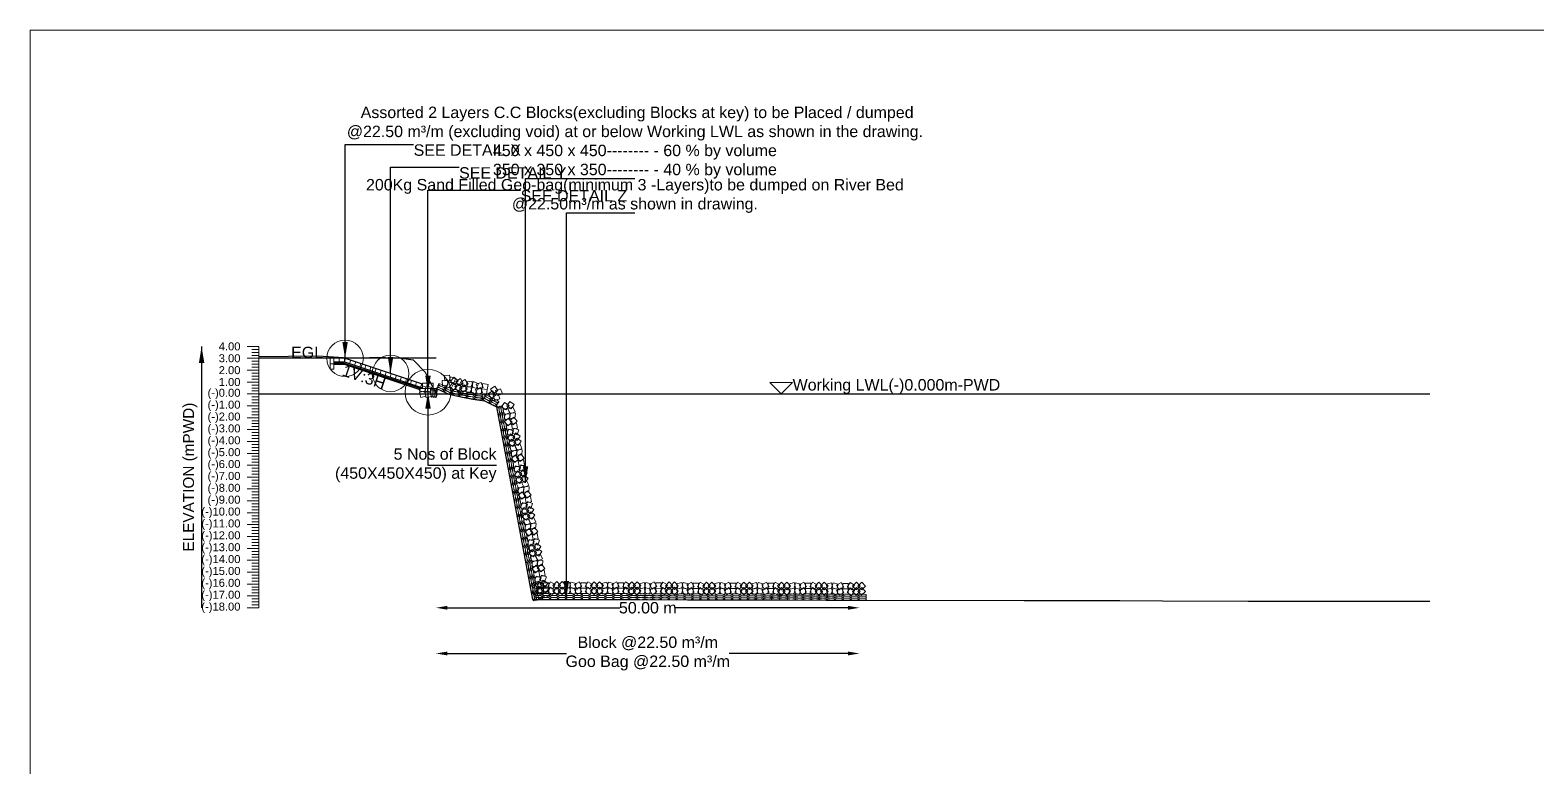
# Model space of a CAD drawing. Header units: inches. Extents: x 89000 to 845017, y -7071 to 0.
# Drawn here: x 685000 to 691595, y -3229 to 0 of the extents above; entities that cross this region are included whole.
import ezdxf

# ---------------------------------------------------------------- set-up
doc = ezdxf.new("R2010")
doc.units = ezdxf.units.IN
doc.header["$LTSCALE"] = 7
doc.header["$MEASUREMENT"] = 0
doc.header["$PDMODE"] = 3
for name, color, linetype, lineweight in [('Cross Section Labels', 7, 'Continuous', 9), ('Existing_Bed_Level for Xsection', 7, 'Continuous', 25), ('Long Section Labels', 7, 'Continuous', 9)]:
    doc.layers.add(name, color=color, linetype=linetype, lineweight=lineweight)
doc.styles.get("Standard").update_dxf_attribs({"font": 'arial.ttf'})
doc.dimstyles.new('Appron Lebeling Style', dxfattribs={"dimtxt": 50, "dimasz": 50, "dimexe": 0.18, "dimexo": 0.0625, "dimgap": 0.09, "dimtad": 0, "dimtih": 1, "dimtoh": 1, "dimdec": 4, "dimzin": 0, "dimdsep": 46, "dimtxsty": 'Standard', "dimcen": 0.09, "dimse1": 1, "dimse2": 1, "dimadec": 0, "dimazin": 0, "dimtfac": 1, "dimtdec": 4, "dimtofl": 0, "dimtmove": 0, "dimatfit": 3, "dimfxl": 1, "dimtolj": 1, "dimtzin": 0, "dimarcsym": 0})
doc.dimstyles.get("Standard").update_dxf_attribs({"dimtxt": 0.18, "dimasz": 0.18, "dimexe": 0.18, "dimexo": 0.0625, "dimgap": 0.09, "dimtad": 0, "dimtih": 1, "dimtoh": 1, "dimdec": 4, "dimzin": 0, "dimdsep": 46, "dimtxsty": 'Standard', "dimcen": 0.09, "dimadec": 0, "dimazin": 0, "dimtfac": 1, "dimtdec": 4, "dimtofl": 0, "dimtmove": 0, "dimatfit": 3, "dimfxl": 1, "dimtolj": 1, "dimtzin": 0, "dimarcsym": 0})

# ---------------------------------------------------------------- blocks, each defined once
blk = doc.blocks.new('*D335')
at = {"layer": 'Cross Section Labels', "color": 0, "lineweight": -2, "transparency": 16777216}
for p, q in [((686825.3, -2528.6), (687579.2, -2528.6)), ((688578.2, -2528.6), (687824.3, -2528.6))]:
    blk.add_line(p, q, dxfattribs=at)
at = {"layer": 'Cross Section Labels', "color": 0, "transparency": 16777216}
for points in [[(686825.3, -2520.3), (686825.3, -2536.9), (686775.3, -2528.6)], [(688578.2, -2520.3), (688578.2, -2536.9), (688628.2, -2528.6)]]:
    blk.add_solid(points, dxfattribs=at)
at = {"layer": 'Defpoints', "color": 0, "transparency": 16777216}
for p in [(686775.3, -1592.6), (688628.2, -2495.2), (688628.2, -2528.6)]:
    blk.add_point(p, dxfattribs=at)
at = {"layer": 'Cross Section Labels', "color": 0, "transparency": 16777216, "insert": (687701.7, -2528.6), "char_height": 50, "attachment_point": 5}
blk.add_mtext('\\A1;50.00 m', dxfattribs=at)
blk = doc.blocks.new('*D336')
at = {"layer": 'Cross Section Labels', "color": 0, "lineweight": -2, "transparency": 16777216}
for p, q in [((686825.3, -2728.6), (687346.1, -2728.6)), ((688578.2, -2728.6), (688057.4, -2728.6))]:
    blk.add_line(p, q, dxfattribs=at)
at = {"layer": 'Cross Section Labels', "color": 0, "transparency": 16777216}
for points in [[(686825.3, -2720.3), (686825.3, -2736.9), (686775.3, -2728.6)], [(688578.2, -2720.3), (688578.2, -2736.9), (688628.2, -2728.6)]]:
    blk.add_solid(points, dxfattribs=at)
at = {"layer": 'Defpoints', "color": 0, "transparency": 16777216}
for p in [(686775.3, -1592.6), (688628.2, -2495.2), (688628.2, -2728.6)]:
    blk.add_point(p, dxfattribs=at)
at = {"layer": 'Cross Section Labels', "color": 0, "transparency": 16777216, "insert": (687701.7, -2728.6), "char_height": 50, "attachment_point": 5}
blk.add_mtext('\\A1;Block @22.50 m³/m ^JGoo Bag @22.50 m³/m ', dxfattribs=at)

msp = doc.modelspace()

# ---------------------------------------------------------------- linework, layer by layer
at = {"layer": 'Cross Section Labels'}
for points in [[(685000, 0), (695000, 0), (695000, -7071), (685000, -7071)], [(688285.33365, -1592.6), (688335.33365, -1542.6), (688235.33365, -1542.6)]]:
    msp.add_lwpolyline(points, close=True, dxfattribs=at)
for centre, radius in [((686377.53365, -1436.6), 80), ((686576.43365, -1502.9), 80), ((686740.23365, -1584.8), 100)]:
    msp.add_circle(centre, radius, dxfattribs=at)
at = {"layer": 'Existing_Bed_Level for Xsection'}
for points in [[(686000, -1428.8), (686260.00052, -1426.2), (686416.00083, -1436.548), (686520.00104, -1431.556), (686624.00125, -1435.3), (686676.00135, -1442.996), (686728.00146, -1497.544), (686778.95865, -1599.88), (686780.00156, -1570.5), (686832.00166, -1593.9), (686884.00177, -1605.34), (686936.00187, -1614.7), (686988.00198, -1622.5), (687040.00208, -1648.5), (687197.84409, -2492.2), (687572.64634, -2492.72), (687875.80209, -2493.76), (688178.9712, -2494.28), (688482.14924, -2494.8), (689347.50291, -2496.88), (689766.45446, -2497.4), (689953.84019, -2497.92), (690328.63687, -2498.96), (690747.58052, -2499.48), (691122.36768, -2500)], [(686775.33365, -1436.6), (686000, -1436.6)], [(686716.83365, -1549.7), (686379.93527, -1437.40054), (686377.53365, -1436.6), (686375.00212, -1436.6), (686328.20212, -1436.6)], [(686328.20212, -1452.2), (686375.00212, -1452.2), (686716.83365, -1566.14384)], [(686328.20212, -1457.4), (686374.15827, -1457.4), (686709.55827, -1569.2)], [(686328.20212, -1462.6), (686373.31443, -1462.6), (686705.13365, -1573.20641)], [(686000, -1592.6), (691122.36768, -1592.6)]]:
    msp.add_lwpolyline(points, dxfattribs=at)
at = {"layer": 'Long Section Labels'}
for points in [[(686000, -1384.6), (685950, -1384.6)], [(686000, -2528.6), (686000, -2476.6), (686000, -2424.6), (686000, -2372.6), (686000, -2320.6), (686000, -2268.6), (686000, -2216.6), (686000, -2164.6), (686000, -2112.6), (686000, -2060.6), (686000, -2008.6), (686000, -1956.6), (686000, -1904.6), (686000, -1852.6), (686000, -1800.6), (686000, -1748.6), (686000, -1696.6), (686000, -1644.6), (686000, -1592.6), (686000, -1540.6), (686000, -1488.6), (686000, -1436.6), (686000, -1384.6)], [(686000, -1436.6), (685950, -1436.6)], [(686000, -1397.6), (685970, -1397.6)], [(686000, -1410.6), (685970, -1410.6)], [(686000, -1423.6), (685970, -1423.6)], [(686000, -1449.6), (685970, -1449.6)], [(686000, -1488.6), (685950, -1488.6)], [(686000, -1462.6), (685970, -1462.6)], [(686000, -1475.6), (685970, -1475.6)], [(686000, -1501.6), (685970, -1501.6)], [(686000, -1514.6), (685970, -1514.6)], [(686000, -1540.6), (685950, -1540.6)], [(686000, -1527.6), (685970, -1527.6)], [(686000, -1553.6), (685970, -1553.6)], [(686000, -1566.6), (685970, -1566.6)], [(686000, -1579.6), (685970, -1579.6)], [(686000, -1592.6), (685950, -1592.6)], [(686000, -1644.6), (685950, -1644.6)], [(686000, -1605.6), (685970, -1605.6)], [(686000, -1618.6), (685970, -1618.6)], [(686000, -1631.6), (685970, -1631.6)], [(686000, -1696.6), (685950, -1696.6)], [(686000, -1657.6), (685970, -1657.6)], [(686000, -1670.6), (685970, -1670.6)], [(686000, -1683.6), (685970, -1683.6)], [(686000, -1709.6), (685970, -1709.6)], [(686000, -1748.6), (685950, -1748.6)], [(686000, -1722.6), (685970, -1722.6)], [(686000, -1735.6), (685970, -1735.6)], [(686000, -1761.6), (685970, -1761.6)], [(686000, -1774.6), (685970, -1774.6)], [(686000, -1800.6), (685950, -1800.6)], [(686000, -1787.6), (685970, -1787.6)], [(686000, -1813.6), (685970, -1813.6)], [(686000, -1826.6), (685970, -1826.6)], [(686000, -1839.6), (685970, -1839.6)], [(686000, -1852.6), (685950, -1852.6)], [(686000, -1904.6), (685950, -1904.6)], [(686000, -1865.6), (685970, -1865.6)], [(686000, -1878.6), (685970, -1878.6)], [(686000, -1891.6), (685970, -1891.6)], [(686000, -1956.6), (685950, -1956.6)], [(686000, -1917.6), (685970, -1917.6)], [(686000, -1930.6), (685970, -1930.6)], [(686000, -1943.6), (685970, -1943.6)], [(686000, -1969.6), (685970, -1969.6)], [(686000, -2008.6), (685950, -2008.6)], [(686000, -1982.6), (685970, -1982.6)], [(686000, -1995.6), (685970, -1995.6)], [(686000, -2021.6), (685970, -2021.6)], [(686000, -2034.6), (685970, -2034.6)], [(686000, -2060.6), (685950, -2060.6)], [(686000, -2047.6), (685970, -2047.6)], [(686000, -2073.6), (685970, -2073.6)], [(686000, -2086.6), (685970, -2086.6)], [(686000, -2099.6), (685970, -2099.6)], [(686000, -2112.6), (685950, -2112.6)], [(686000, -2164.6), (685950, -2164.6)], [(686000, -2125.6), (685970, -2125.6)], [(686000, -2138.6), (685970, -2138.6)], [(686000, -2151.6), (685970, -2151.6)], [(686000, -2216.6), (685950, -2216.6)], [(686000, -2177.6), (685970, -2177.6)], [(686000, -2190.6), (685970, -2190.6)], [(686000, -2203.6), (685970, -2203.6)], [(686000, -2229.6), (685970, -2229.6)], [(686000, -2268.6), (685950, -2268.6)], [(686000, -2242.6), (685970, -2242.6)], [(686000, -2255.6), (685970, -2255.6)], [(686000, -2281.6), (685970, -2281.6)], [(686000, -2294.6), (685970, -2294.6)], [(686000, -2307.6), (685970, -2307.6)], [(686000, -2320.6), (685950, -2320.6)], [(686000, -2372.6), (685950, -2372.6)], [(686000, -2333.6), (685970, -2333.6)], [(686000, -2346.6), (685970, -2346.6)], [(686000, -2359.6), (685970, -2359.6)], [(686000, -2424.6), (685950, -2424.6)], [(686000, -2385.6), (685970, -2385.6)], [(686000, -2398.6), (685970, -2398.6)], [(686000, -2411.6), (685970, -2411.6)], [(686000, -2437.6), (685970, -2437.6)], [(686000, -2476.6), (685950, -2476.6)], [(686000, -2450.6), (685970, -2450.6)], [(686000, -2463.6), (685970, -2463.6)], [(686000, -2489.6), (685970, -2489.6)], [(686000, -2502.6), (685970, -2502.6)], [(686000, -2528.6), (685950, -2528.6)], [(686000, -2515.6), (685970, -2515.6)]]:
    msp.add_lwpolyline(points, dxfattribs=at)
for points in [[(686328.20212, -1436.6), (686312.60212, -1436.6), (686312.60212, -1460), (686328.20212, -1460)], [(686351.60212, -1436.6), (686328.20212, -1436.6), (686328.20212, -1452.2), (686351.60212, -1452.2)], [(686375.00212, -1436.6), (686351.60212, -1436.6), (686351.60212, -1452.2), (686375.00212, -1452.2)], [(686402.13446, -1444.80027), (686379.93527, -1437.40054), (686375.00212, -1452.2), (686397.20131, -1459.59973)], [(686424.33365, -1452.2), (686402.13446, -1444.80027), (686397.20131, -1459.59973), (686419.4005, -1466.99946)], [(686328.20212, -1460), (686312.60212, -1460), (686312.60212, -1483.4), (686328.20212, -1483.4)], [(686446.53284, -1459.59973), (686424.33365, -1452.2), (686419.4005, -1466.99946), (686441.59969, -1474.39919)], [(686468.73203, -1466.99946), (686446.53284, -1459.59973), (686441.59969, -1474.39919), (686463.79887, -1481.79892)], [(686490.93122, -1474.39919), (686468.73203, -1466.99946), (686463.79887, -1481.79892), (686485.99806, -1489.19865)], [(686513.13041, -1481.79892), (686490.93122, -1474.39919), (686485.99806, -1489.19865), (686508.19725, -1496.59838)], [(686535.3296, -1489.19865), (686513.13041, -1481.79892), (686508.19725, -1496.59838), (686530.39644, -1503.99811)], [(686557.52878, -1496.59838), (686535.3296, -1489.19865), (686530.39644, -1503.99811), (686552.59563, -1511.39784)], [(686579.72797, -1503.99811), (686557.52878, -1496.59838), (686552.59563, -1511.39784), (686574.79482, -1518.79757)], [(686601.92716, -1511.39784), (686579.72797, -1503.99811), (686574.79482, -1518.79757), (686596.99401, -1526.1973)], [(686624.12635, -1518.79757), (686601.92716, -1511.39784), (686596.99401, -1526.1973), (686619.1932, -1533.59703)], [(686834.88181, -1510.10112), (686811.59905, -1512.44064), (686813.93857, -1535.7234), (686837.22133, -1533.38388)], [(686646.32554, -1526.1973), (686624.12635, -1518.79757), (686619.1932, -1533.59703), (686641.39239, -1540.99676)], [(686668.52473, -1533.59703), (686646.32554, -1526.1973), (686641.39239, -1540.99676), (686663.59158, -1548.39649)], [(686690.72392, -1540.99676), (686668.52473, -1533.59703), (686663.59158, -1548.39649), (686685.79077, -1555.79622)], [(686712.92311, -1548.39649), (686690.72392, -1540.99676), (686685.79077, -1555.79622), (686707.98996, -1563.19595)], [(686703.47522, -1585.35542), (686708.73053, -1608.15765), (686731.53276, -1602.90234), (686726.27746, -1580.10011)], [(686710.57743, -1556.12807), (686703.71856, -1578.50028), (686726.09078, -1585.35915), (686732.94964, -1562.98694)], [(686728.53365, -1569.2), (686705.13365, -1569.2), (686705.13365, -1592.6), (686728.53365, -1592.6)], [(686740.23365, -1545.8), (686716.83365, -1545.8), (686716.83365, -1569.2), (686740.23365, -1569.2)], [(686726.8605, -1586.18553), (686732.1158, -1608.98776), (686754.91803, -1603.73245), (686749.66273, -1580.93022)], [(686733.9627, -1556.95818), (686727.10383, -1579.33039), (686749.47605, -1586.18926), (686756.33491, -1563.81705)], [(686751.93365, -1569.2), (686728.53365, -1569.2), (686728.53365, -1592.6), (686751.93365, -1592.6)], [(686763.63365, -1545.8), (686740.23365, -1545.8), (686740.23365, -1569.2), (686763.63365, -1569.2)], [(686775.33365, -1569.2), (686751.93365, -1569.2), (686751.93365, -1592.6), (686775.33365, -1592.6)], [(686825.27929, -1531.44009), (686801.99653, -1533.77961), (686804.33606, -1557.06237), (686827.61881, -1554.72285)], [(686851.61739, -1547.98552), (686830.27842, -1538.383), (686820.6759, -1559.72198), (686842.01487, -1569.32449)], [(686861.2199, -1526.64655), (686839.88093, -1517.04403), (686830.27842, -1538.383), (686851.61739, -1547.98552)], [(686867.23795, -1558.12327), (686849.95068, -1542.35271), (686834.18013, -1559.63998), (686851.46739, -1575.41053)], [(686872.2657, -1535.26979), (686854.97844, -1519.49923), (686839.20788, -1536.78649), (686856.49515, -1552.55705)], [(686877.12411, -1547.75094), (686857.40408, -1560.34778), (686870.00092, -1580.06781), (686889.72096, -1567.47097)], [(686882.15187, -1524.89746), (686862.43184, -1537.4943), (686875.02868, -1557.21433), (686894.74871, -1544.61749)], [(686911.29297, -1571.41149), (686897.93195, -1552.20099), (686878.72145, -1565.56201), (686892.08248, -1584.77251)], [(686915.43834, -1548.3816), (686902.07732, -1529.1711), (686882.86683, -1542.53212), (686896.22785, -1561.74262)], [(686928.71538, -1559.99272), (686905.3977, -1561.95385), (686907.35883, -1585.27152), (686930.67651, -1583.31039)], [(686932.86075, -1536.96283), (686909.54307, -1538.92396), (686911.5042, -1562.24163), (686934.82188, -1560.2805)], [(686956.6366, -1571.17683), (686935.46633, -1561.20789), (686925.49739, -1582.37816), (686946.66766, -1592.3471)], [(686960.78197, -1548.14694), (686939.61171, -1538.178), (686929.64276, -1559.34826), (686950.81303, -1569.31721)], [(686969.7137, -1564.95048), (686947.93221, -1573.50188), (686956.48361, -1595.28338), (686978.2651, -1586.73197)], [(686973.18486, -1541.80937), (686951.40337, -1550.36077), (686959.95477, -1572.14226), (686981.73626, -1563.59086)], [(686999.5459, -1573.75311), (686976.40479, -1570.28195), (686972.93363, -1593.42306), (686996.07474, -1596.89422)], [(687003.01706, -1550.612), (686979.87595, -1547.14084), (686976.40479, -1570.28195), (686999.5459, -1573.75311)], [(687035.51487, -1598.72648), (687022.61, -1579.20664), (687003.09016, -1592.11151), (687015.99502, -1611.63135)], [(687045.97965, -1577.79688), (687033.07478, -1558.27703), (687013.55494, -1571.1819), (687026.45981, -1590.70175)], [(687058.10251, -1570.15765), (687035.90038, -1577.54856), (687043.29129, -1599.75069), (687065.49342, -1592.35978)], [(687047.63773, -1591.08726), (687025.4356, -1598.47817), (687032.82651, -1620.68029), (687055.02864, -1613.28939)], [(687081.45571, -1662.20421), (687094.6694, -1642.89209), (687075.35727, -1629.67839), (687062.14358, -1648.99052)], [(687104.45665, -1657.90113), (687117.67035, -1638.589), (687098.35822, -1625.37531), (687085.14452, -1644.68743)], [(687098.3172, -1674.43609), (687088.20342, -1653.33463), (687067.10196, -1663.44841), (687077.21574, -1684.54987)], [(687097.7773, -1704.50912), (687099.5786, -1681.17856), (687076.24803, -1679.37726), (687074.44673, -1702.70783)], [(687107.81245, -1716.22442), (687092.59603, -1698.44744), (687074.81906, -1713.66386), (687090.03548, -1731.44083)], [(687121.31814, -1670.133), (687111.20436, -1649.03154), (687090.1029, -1659.14532), (687100.21668, -1680.24678)], [(687120.77824, -1700.20604), (687122.57954, -1676.87547), (687099.24898, -1675.07417), (687097.44768, -1698.40474)], [(687130.81339, -1711.92133), (687115.59698, -1694.14436), (687097.82001, -1709.36077), (687113.03642, -1727.13774)], [(687109.27086, -1747.29401), (687104.96777, -1724.29306), (687081.96683, -1728.59615), (687086.26991, -1751.5971)], [(687107.07939, -1775.86416), (687114.84006, -1753.78856), (687092.76447, -1746.02789), (687085.0038, -1768.10349)], [(687120.49035, -1780.9107), (687101.18875, -1767.68164), (687087.95968, -1786.98324), (687107.26129, -1800.2123)], [(687132.2718, -1742.99092), (687127.96871, -1719.98998), (687104.96777, -1724.29306), (687109.27086, -1747.29401)], [(687130.08034, -1771.56107), (687137.84101, -1749.48547), (687115.76541, -1741.7248), (687108.00474, -1763.8004)], [(687143.4913, -1776.60761), (687124.1897, -1763.37855), (687110.96063, -1782.68015), (687130.26223, -1795.90921)], [(687111.57732, -1823.21082), (687124.79102, -1803.89869), (687105.47889, -1790.685), (687092.2652, -1809.99713)], [(687128.43881, -1835.4427), (687118.32503, -1814.34124), (687097.22358, -1824.45502), (687107.33736, -1845.55648)], [(687127.89892, -1865.51573), (687129.70022, -1842.18517), (687106.36965, -1840.38387), (687104.56835, -1863.71444)], [(687134.57827, -1818.90774), (687147.79196, -1799.59561), (687128.47983, -1786.38191), (687115.26614, -1805.69404)], [(687151.43976, -1831.13961), (687141.32598, -1810.03815), (687120.22452, -1820.15193), (687130.3383, -1841.25339)], [(687150.89986, -1861.21265), (687152.70116, -1837.88208), (687129.37059, -1836.08078), (687127.56929, -1859.41135)], [(687137.93406, -1877.23103), (687122.71765, -1859.45405), (687104.94068, -1874.67047), (687120.15709, -1892.44744)], [(687139.39247, -1908.30062), (687135.08939, -1885.29967), (687112.08844, -1889.60276), (687116.39153, -1912.60371)], [(687137.20101, -1936.87077), (687144.96168, -1914.79517), (687122.88608, -1907.0345), (687115.12541, -1929.1101)], [(687160.93501, -1872.92794), (687145.71859, -1855.15096), (687127.94162, -1870.36738), (687143.15804, -1888.14435)], [(687162.39342, -1903.99753), (687158.09033, -1880.99659), (687135.08939, -1885.29967), (687139.39247, -1908.30062)], [(687160.20195, -1932.56768), (687167.96262, -1910.49208), (687145.88703, -1902.73141), (687138.12636, -1924.80701)], [(687150.61197, -1941.91731), (687131.31037, -1928.68824), (687118.0813, -1947.98985), (687137.3829, -1961.21891)], [(687141.69894, -1984.21743), (687154.91263, -1964.9053), (687135.6005, -1951.69161), (687122.38681, -1971.00374)], [(687158.56043, -1996.44931), (687148.44665, -1975.34785), (687127.34519, -1985.46163), (687137.45897, -2006.56308)], [(687173.61291, -1937.61422), (687154.31131, -1924.38516), (687141.08224, -1943.68676), (687160.38385, -1956.91582)], [(687164.69988, -1979.91435), (687177.91358, -1960.60222), (687158.60145, -1947.38852), (687145.38776, -1966.70065)], [(687181.56137, -1992.14622), (687171.44759, -1971.04476), (687150.34614, -1981.15854), (687160.45992, -2002.26)], [(687158.02053, -2026.52234), (687159.82183, -2003.19178), (687136.49126, -2001.39048), (687134.68997, -2024.72104)], [(687168.05568, -2038.23763), (687152.83927, -2020.46066), (687135.06229, -2035.67708), (687150.27871, -2053.45405)], [(687181.02148, -2022.21926), (687182.82278, -1998.88869), (687159.49221, -1997.08739), (687157.69091, -2020.41796)], [(687191.05662, -2033.93455), (687175.84021, -2016.15757), (687158.06324, -2031.37399), (687173.27965, -2049.15096)], [(687192.51503, -2065.00414), (687188.21195, -2042.0032), (687165.211, -2046.30628), (687169.51409, -2069.30723)], [(687169.51409, -2069.30723), (687165.211, -2046.30628), (687142.21006, -2050.60937), (687146.51315, -2073.61032)], [(687167.32262, -2097.87738), (687175.0833, -2075.80178), (687153.0077, -2068.04111), (687145.24703, -2090.11671)], [(687180.73358, -2102.92392), (687161.43198, -2089.69485), (687148.20292, -2108.99645), (687167.50452, -2122.22552)], [(687190.32357, -2093.57429), (687198.08424, -2071.49869), (687176.00864, -2063.73802), (687168.24797, -2085.81362)], [(687203.73453, -2098.62083), (687184.43293, -2085.39177), (687171.20386, -2104.69337), (687190.50546, -2117.92243)], [(687194.8215, -2140.92095), (687208.03519, -2121.60883), (687188.72306, -2108.39513), (687175.50937, -2127.70726)], [(687171.82056, -2145.22404), (687185.03425, -2125.91191), (687165.72212, -2112.69822), (687152.50843, -2132.01035)], [(687188.68204, -2157.45591), (687178.56826, -2136.35446), (687157.46681, -2146.46824), (687167.58059, -2167.56969)], [(687188.14215, -2187.52895), (687189.94345, -2164.19839), (687166.61288, -2162.39709), (687164.81158, -2185.72765)], [(687211.68299, -2153.15283), (687201.56921, -2132.05137), (687180.46775, -2142.16515), (687190.58153, -2163.26661)], [(687211.14309, -2183.22586), (687212.94439, -2159.8953), (687189.61382, -2158.094), (687187.81253, -2181.42457)], [(687198.1773, -2199.24424), (687182.96088, -2181.46727), (687165.18391, -2196.68369), (687180.40032, -2214.46066)], [(687199.63571, -2230.31384), (687195.33262, -2207.31289), (687172.33167, -2211.61598), (687176.63476, -2234.61692)], [(687197.44424, -2258.88399), (687205.20491, -2236.80839), (687183.12932, -2229.04772), (687175.36864, -2251.12332)], [(687221.17824, -2194.94116), (687205.96183, -2177.16418), (687188.18485, -2192.3806), (687203.40127, -2210.15757)], [(687222.63665, -2226.01075), (687218.33356, -2203.0098), (687195.33262, -2207.31289), (687199.63571, -2230.31384)], [(687220.44519, -2254.5809), (687228.20586, -2232.5053), (687206.13026, -2224.74463), (687198.36959, -2246.82023)], [(687210.8552, -2263.93053), (687191.5536, -2250.70146), (687178.32453, -2270.00306), (687197.62613, -2283.23213)], [(687201.94217, -2306.23065), (687215.15587, -2286.91852), (687195.84374, -2273.70483), (687182.63004, -2293.01696)], [(687218.80366, -2318.46252), (687208.68988, -2297.36107), (687187.58842, -2307.47485), (687197.7022, -2328.5763)], [(687233.85614, -2259.62744), (687214.55454, -2246.39838), (687201.32548, -2265.69998), (687220.62708, -2278.92904)], [(687224.94312, -2301.92756), (687238.15681, -2282.61544), (687218.84468, -2269.40174), (687205.63099, -2288.71387)], [(687241.8046, -2314.15944), (687231.69082, -2293.05798), (687210.58937, -2303.17176), (687220.70315, -2324.27322)], [(687218.26376, -2348.53556), (687220.06506, -2325.205), (687196.7345, -2323.4037), (687194.9332, -2346.73426)], [(687228.29891, -2360.25085), (687213.0825, -2342.47388), (687195.30553, -2357.69029), (687210.52194, -2375.46727)], [(687229.75732, -2391.32045), (687225.45423, -2368.3195), (687202.45329, -2372.62259), (687206.75638, -2395.62353)], [(687241.26471, -2344.23247), (687243.06601, -2320.90191), (687219.73544, -2319.10061), (687217.93414, -2342.43118)], [(687251.29986, -2355.94777), (687236.08344, -2338.17079), (687218.30647, -2353.38721), (687233.52288, -2371.16418)], [(687252.75827, -2387.01736), (687248.45518, -2364.01641), (687225.45423, -2368.3195), (687229.75732, -2391.32045)], [(687224.24916, -2445.74632), (687201.65615, -2439.65406), (687195.56389, -2462.24708), (687218.15691, -2468.33933)], [(687224.28163, -2422.34634), (687201.68861, -2416.25409), (687195.59636, -2438.8471), (687218.18938, -2444.93936)], [(687227.56586, -2419.8906), (687235.32653, -2397.815), (687213.25093, -2390.05433), (687205.49026, -2412.12992)], [(687240.97682, -2424.93714), (687221.67522, -2411.70807), (687208.44615, -2431.00967), (687227.74775, -2444.23874)], [(687232.06379, -2467.23726), (687245.27748, -2447.92513), (687225.96535, -2434.71144), (687212.75166, -2454.02357)], [(687237.62074, -2438.0552), (687217.33255, -2449.71493), (687228.99227, -2470.00312), (687249.28047, -2458.3434)], [(687237.6532, -2414.65523), (687217.36501, -2426.31495), (687229.02474, -2446.60315), (687249.31293, -2434.94342)], [(687250.5668, -2415.58751), (687258.32747, -2393.51191), (687236.25188, -2385.75124), (687228.4912, -2407.82684)], [(687263.97776, -2420.63405), (687244.67616, -2407.40498), (687231.44709, -2426.70659), (687250.74869, -2439.93565)], [(687255.06473, -2462.93417), (687268.27843, -2443.62204), (687248.9663, -2430.40835), (687235.7526, -2449.72048)], [(687268.45517, -2418.9779), (687245.05519, -2418.94543), (687245.02273, -2442.34541), (687268.4227, -2442.37787)], [(687296.09233, -2449.8242), (687275.83657, -2438.10822), (687264.12059, -2458.36399), (687284.37635, -2470.07996)], [(687296.1248, -2426.42422), (687275.86903, -2414.70825), (687264.15306, -2434.96401), (687284.40882, -2446.67999)], [(687303.53598, -2437.58029), (687286.96017, -2454.09701), (687303.47689, -2470.67283), (687320.05271, -2454.1561)], [(687303.56845, -2414.18031), (687286.99263, -2430.69704), (687303.50936, -2447.27285), (687320.08518, -2430.75613)], [(687343.45271, -2454.17539), (687326.92278, -2437.61273), (687310.36013, -2454.14266), (687326.89005, -2470.70531)], [(687343.48517, -2430.77541), (687326.95525, -2414.21276), (687310.39259, -2430.74268), (687326.92251, -2447.30534)], [(687358.59654, -2439.8718), (687335.98671, -2445.90134), (687342.01624, -2468.51118), (687364.62608, -2462.48164)], [(687358.62901, -2416.47183), (687336.01917, -2422.50136), (687342.04871, -2445.1112), (687364.65854, -2439.08166)], [(687388.04901, -2445.97357), (687365.45599, -2439.88132), (687359.36374, -2462.47434), (687381.95675, -2468.56659)], [(687388.08147, -2422.57359), (687365.48845, -2416.48134), (687359.3962, -2439.07436), (687381.98922, -2445.16661)], [(687401.42058, -2438.28246), (687381.13239, -2449.94219), (687392.79212, -2470.23038), (687413.08031, -2458.57065)], [(687401.45305, -2414.88248), (687381.16485, -2426.54221), (687392.82458, -2446.8304), (687413.11277, -2435.17067)], [(687432.25501, -2419.20515), (687408.85503, -2419.17269), (687408.82257, -2442.57266), (687432.22255, -2442.60513)], [(687459.89217, -2450.05146), (687439.63641, -2438.33548), (687427.92043, -2458.59124), (687448.1762, -2470.30722)], [(687459.92464, -2426.65148), (687439.66888, -2414.9355), (687427.9529, -2435.19126), (687448.20866, -2446.90724)], [(687467.33583, -2437.80754), (687450.76001, -2454.32427), (687467.27674, -2470.90009), (687483.85255, -2454.38336)], [(687467.36829, -2414.40756), (687450.79247, -2430.92429), (687467.3092, -2447.50011), (687483.88502, -2430.98338)], [(687507.25255, -2454.40265), (687490.72263, -2437.83999), (687474.15997, -2454.36991), (687490.68989, -2470.93257)], [(687507.28501, -2431.00267), (687490.75509, -2414.44001), (687474.19243, -2430.96993), (687490.72236, -2447.53259)], [(687522.39639, -2440.09906), (687499.78655, -2446.1286), (687505.81609, -2468.73843), (687528.42592, -2462.70889)], [(687522.42885, -2416.69908), (687499.81901, -2422.72862), (687505.84855, -2445.33845), (687528.45839, -2439.30892)], [(687551.84885, -2446.20083), (687529.25583, -2440.10858), (687523.16358, -2462.70159), (687545.7566, -2468.79384)], [(687551.88131, -2422.80085), (687529.28829, -2416.7086), (687523.19604, -2439.30162), (687545.78906, -2445.39387)], [(687565.22042, -2438.50972), (687544.93223, -2450.16944), (687556.59196, -2470.45763), (687576.88015, -2458.79791)], [(687565.25289, -2415.10974), (687544.9647, -2426.76946), (687556.62442, -2447.05766), (687576.91262, -2435.39793)], [(687596.20454, -2419.48039), (687572.80468, -2419.40011), (687572.72441, -2442.79997), (687596.12427, -2442.88025)], [(687623.77862, -2450.3831), (687603.54684, -2438.62576), (687591.7895, -2458.85754), (687612.02128, -2470.61488)], [(687623.8589, -2426.98323), (687603.62712, -2415.2259), (687591.86978, -2435.45768), (687612.10156, -2447.21502)], [(687631.24728, -2438.15442), (687614.63775, -2454.63724), (687631.12057, -2471.24677), (687647.7301, -2454.76394)], [(687631.32755, -2414.75455), (687614.71802, -2431.23738), (687631.20085, -2447.84691), (687647.81038, -2431.36408)], [(687671.13001, -2454.83104), (687654.63396, -2438.23465), (687638.03757, -2454.73069), (687654.53361, -2471.32709)], [(687671.21029, -2431.43118), (687654.71424, -2414.83478), (687638.11784, -2431.33083), (687654.61389, -2447.92723)], [(687686.38331, -2417.15856), (687663.76121, -2423.14189), (687669.74454, -2445.764), (687692.36664, -2439.78067)], [(687715.82325, -2423.32049), (687693.24273, -2417.18209), (687687.10433, -2439.76262), (687709.68485, -2445.90102)], [(687729.13024, -2439.05658), (687708.81826, -2450.67483), (687720.43651, -2470.98681), (687740.74849, -2459.36855)], [(687729.21051, -2415.65672), (687708.89854, -2427.27497), (687720.51679, -2447.58694), (687740.82876, -2435.96869)], [(687760.00358, -2420.04231), (687736.60372, -2419.96204), (687736.52344, -2443.3619), (687759.92331, -2443.44217)], [(687787.57766, -2450.94502), (687767.34588, -2439.18768), (687755.58854, -2459.41946), (687775.82032, -2471.1768)], [(687787.65793, -2427.54516), (687767.42615, -2415.78782), (687755.66881, -2436.0196), (687775.9006, -2447.77694)], [(687795.04631, -2438.71634), (687778.43678, -2455.19917), (687794.91961, -2471.8087), (687811.52914, -2455.32587)], [(687795.12659, -2415.31648), (687778.51706, -2431.79931), (687794.99989, -2448.40883), (687811.60941, -2431.92601)], [(687834.92905, -2455.39297), (687818.433, -2438.79657), (687801.8366, -2455.29262), (687818.33265, -2471.88902)], [(687835.00932, -2431.99311), (687818.51327, -2415.39671), (687801.91688, -2431.89276), (687818.41292, -2448.48915)], [(687850.18235, -2417.72049), (687827.56024, -2423.70382), (687833.54357, -2446.32592), (687856.16568, -2440.3426)], [(687879.62229, -2423.88242), (687857.04176, -2417.74402), (687850.90336, -2440.32454), (687873.48389, -2446.46294)], [(687892.83637, -2439.58921), (687872.54436, -2451.24228), (687884.19744, -2471.5343), (687904.48945, -2459.88122)], [(687892.87651, -2416.18924), (687872.5845, -2427.84232), (687884.23757, -2448.13433), (687904.52959, -2436.48126)], [(687923.67706, -2420.52201), (687900.27709, -2420.48187), (687900.23696, -2443.88184), (687923.63692, -2443.92197)], [(687951.30411, -2451.37737), (687931.05219, -2439.65476), (687919.32957, -2459.90668), (687939.58149, -2471.62929)], [(687951.34424, -2427.97741), (687931.09232, -2416.25479), (687919.3697, -2436.50671), (687939.62162, -2448.22933)], [(687958.75177, -2439.1359), (687942.17054, -2455.64719), (687958.68183, -2472.22842), (687975.26306, -2455.71713)], [(687958.79191, -2415.73593), (687942.21068, -2432.24723), (687958.72197, -2448.82846), (687975.3032, -2432.31716)], [(687998.66305, -2455.74409), (687982.13856, -2439.17601), (687965.57048, -2455.7005), (687982.09498, -2472.26858)], [(687998.70319, -2432.34412), (687982.1787, -2415.77605), (687965.61062, -2432.30054), (687982.13511, -2448.86861)], [(688013.85171, -2418.0455), (687991.2399, -2424.06762), (687997.26203, -2446.67943), (688019.87384, -2440.65731)], [(688043.30217, -2424.15692), (688020.71115, -2418.05726), (688014.6115, -2440.64828), (688037.20252, -2446.74794)], [(688056.63613, -2439.87016), (688036.34412, -2451.52324), (688047.9972, -2471.81525), (688068.28921, -2460.16217)], [(688056.67627, -2416.47019), (688036.38426, -2428.12327), (688048.03733, -2448.41528), (688068.32935, -2436.76221)], [(688087.47682, -2420.80296), (688064.07685, -2420.76282), (688064.03672, -2444.16279), (688087.43668, -2444.20293)], [(688115.10386, -2451.65832), (688094.85195, -2439.93571), (688083.12933, -2460.18763), (688103.38125, -2471.91024)], [(688115.144, -2428.25836), (688094.89208, -2416.53574), (688083.16946, -2436.78766), (688103.42138, -2448.51028)], [(688122.55153, -2439.41685), (688105.9703, -2455.92814), (688122.48159, -2472.50937), (688139.06282, -2455.99808)], [(688122.59167, -2416.01688), (688106.01044, -2432.52818), (688122.52173, -2449.10941), (688139.10296, -2432.59811)], [(688162.46281, -2456.02504), (688145.93832, -2439.45696), (688129.37024, -2455.98146), (688145.89474, -2472.54953)], [(688162.50295, -2432.62507), (688145.97846, -2416.057), (688129.41038, -2432.58149), (688145.93487, -2449.14957)], [(688177.65147, -2418.32645), (688155.03966, -2424.34857), (688161.06179, -2446.96039), (688183.6736, -2440.93826)], [(688207.10193, -2424.43787), (688184.51091, -2418.33822), (688178.41125, -2440.92924), (688201.00227, -2447.02889)], [(688220.43589, -2440.15111), (688200.14388, -2451.80419), (688211.79695, -2472.0962), (688232.08897, -2460.44312)], [(688220.47603, -2416.75114), (688200.18401, -2428.40422), (688211.83709, -2448.69623), (688232.1291, -2437.04316)], [(688251.27657, -2421.08391), (688227.87661, -2421.04377), (688227.83647, -2444.44374), (688251.23644, -2444.48387)], [(688278.94376, -2428.53931), (688258.69184, -2416.81669), (688246.96922, -2437.06861), (688267.22114, -2448.79123)], [(688286.35129, -2439.6978), (688269.77006, -2456.20909), (688286.28135, -2472.79032), (688302.86258, -2456.27903)], [(688286.39142, -2416.29783), (688269.81019, -2432.80912), (688286.32149, -2449.39035), (688302.90272, -2432.87906)], [(688326.26257, -2456.30598), (688309.73808, -2439.73791), (688293.17, -2456.2624), (688309.69449, -2472.83048)], [(688326.3027, -2432.90602), (688309.77821, -2416.33794), (688293.21013, -2432.86244), (688309.73463, -2449.43051)], [(688341.45123, -2418.60739), (688318.83942, -2424.62952), (688324.86154, -2447.24133), (688347.47335, -2441.2192)], [(688370.90169, -2424.71881), (688348.31067, -2418.61916), (688342.21101, -2441.21018), (688364.80203, -2447.30984)], [(688384.27578, -2417.03209), (688363.98377, -2428.68516), (688375.63685, -2448.97718), (688395.92886, -2437.3241)], [(688415.07633, -2421.36485), (688391.67637, -2421.32472), (688391.63623, -2444.72468), (688415.0362, -2444.76482)], [(688442.74352, -2428.82025), (688422.4916, -2417.09763), (688410.76898, -2437.34955), (688431.0209, -2449.07217)], [(688450.15105, -2439.97874), (688433.56982, -2456.49003), (688450.08111, -2473.07126), (688466.66234, -2456.55997)], [(688450.19118, -2416.57877), (688433.60995, -2433.09007), (688450.12125, -2449.6713), (688466.70247, -2433.16)], [(688490.06233, -2456.58693), (688473.53783, -2440.01885), (688456.96976, -2456.54334), (688473.49425, -2473.11142)], [(688490.10246, -2433.18696), (688473.57797, -2416.61889), (688457.00989, -2433.14338), (688473.53439, -2449.71146)], [(688505.30324, -2418.90426), (688482.68729, -2424.91082), (688488.69385, -2447.52677), (688511.3098, -2441.52021)], [(688534.74949, -2425.03596), (688512.16268, -2418.92075), (688506.04747, -2441.50756), (688528.63428, -2447.62277)], [(688548.12888, -2417.35844), (688527.82884, -2428.99754), (688539.46795, -2449.29757), (688559.76798, -2437.65847)], [(688578.92643, -2421.71241), (688555.5265, -2421.65616), (688555.47026, -2445.05609), (688578.87019, -2445.11234)], [(688606.58848, -2429.18685), (688586.34463, -2417.45029), (688574.60808, -2437.69414), (688594.85192, -2449.4307)], [(688614.04457, -2416.95051), (688597.45198, -2433.45038), (688613.95185, -2450.04297), (688630.54444, -2433.5431)], [(688653.94441, -2433.58617), (688637.43132, -2417.00672), (688620.85188, -2433.5198), (688637.36496, -2450.09925)], [(687248.92528, -2479.46913), (687238.8115, -2458.36768), (687217.71004, -2468.48146), (687227.82382, -2489.58291)], [(687271.92622, -2475.16605), (687261.81244, -2454.06459), (687240.71098, -2464.17837), (687250.82476, -2485.27982)], [(687268.4227, -2442.37787), (687245.02273, -2442.34541), (687244.99026, -2465.74538), (687268.39024, -2465.77785)], [(687432.22255, -2442.60513), (687408.82257, -2442.57266), (687408.7901, -2465.97264), (687432.19008, -2466.00511)], [(687596.12427, -2442.88025), (687572.72441, -2442.79997), (687572.64413, -2466.19984), (687596.04399, -2466.28011)], [(687686.30304, -2440.55842), (687663.68093, -2446.54175), (687669.66426, -2469.16386), (687692.28637, -2463.18053)], [(687715.74297, -2446.72036), (687693.16245, -2440.58196), (687687.02405, -2463.16248), (687709.60457, -2469.30088)], [(687759.92331, -2443.44217), (687736.52344, -2443.3619), (687736.44317, -2466.76176), (687759.84303, -2466.84204)], [(687850.10208, -2441.12035), (687827.47997, -2447.10368), (687833.4633, -2469.72579), (687856.0854, -2463.74246)], [(687879.54201, -2447.28228), (687856.96149, -2441.14388), (687850.82309, -2463.72441), (687873.40361, -2469.86281)], [(687923.63692, -2443.92197), (687900.23696, -2443.88184), (687900.19682, -2467.2818), (687923.59679, -2467.32194)], [(688013.81158, -2441.44546), (687991.19977, -2447.46759), (687997.22189, -2470.0794), (688019.8337, -2464.05728)], [(688043.26204, -2447.55689), (688020.67102, -2441.45723), (688014.57136, -2464.04825), (688037.16238, -2470.14791)], [(688087.43668, -2444.20293), (688064.03672, -2444.16279), (688063.99658, -2467.56275), (688087.39655, -2467.60289)], [(688177.61134, -2441.72642), (688154.99952, -2447.74854), (688161.02165, -2470.36035), (688183.63346, -2464.33823)], [(688207.06179, -2447.83784), (688184.47077, -2441.73818), (688178.37112, -2464.3292), (688200.96214, -2470.42886)], [(688251.23644, -2444.48387), (688227.83647, -2444.44374), (688227.79634, -2467.8437), (688251.1963, -2467.88384)], [(688278.90362, -2451.93927), (688258.6517, -2440.21666), (688246.92909, -2460.46858), (688267.18101, -2472.19119)], [(688341.41109, -2442.00736), (688318.79928, -2448.02949), (688324.82141, -2470.6413), (688347.43322, -2464.61917)], [(688370.86155, -2448.11878), (688348.27053, -2442.01912), (688342.17088, -2464.61014), (688364.7619, -2470.7098)], [(688384.23565, -2440.43205), (688363.94364, -2452.08513), (688375.59671, -2472.37714), (688395.88873, -2460.72407)], [(688415.0362, -2444.76482), (688391.63623, -2444.72468), (688391.5961, -2468.12465), (688414.99606, -2468.16478)], [(688442.70338, -2452.22021), (688422.45146, -2440.4976), (688410.72884, -2460.74952), (688430.98076, -2472.47214)], [(688505.247, -2442.30419), (688482.63105, -2448.31075), (688488.6376, -2470.9267), (688511.25356, -2464.92014)], [(688534.69325, -2448.43589), (688512.10643, -2442.32068), (688505.99122, -2464.9075), (688528.57804, -2471.0227)], [(688548.07263, -2440.75837), (688527.7726, -2452.39747), (688539.4117, -2472.6975), (688559.71173, -2461.0584)], [(688578.87019, -2445.11234), (688555.47026, -2445.05609), (688555.41401, -2468.45603), (688578.81394, -2468.51227)], [(688606.53223, -2452.58678), (688586.28839, -2440.85023), (688574.55183, -2461.09407), (688594.79568, -2472.83063)], [(688613.98832, -2440.35044), (688597.39573, -2456.85031), (688613.8956, -2473.44291), (688630.4882, -2456.94303)], [(688653.88816, -2456.9861), (688637.37508, -2440.40665), (688620.79563, -2456.91973), (688637.30871, -2473.49918)]]:
    msp.add_lwpolyline(points, close=True, dxfattribs=at)
for centre, major_axis in [((686757.19797, -1589.92877), (0.61391, 17.29471)), ((686766.03241, -1590.24237), (0.61391, 17.29471)), ((686774.86685, -1590.55597), (0.61391, 17.29471)), ((686794.93401, -1572.37268), (15.78135, -7.1016)), ((686798.56162, -1564.31129), (15.78135, -7.1016)), ((686802.18924, -1556.2499), (15.78135, -7.1016)), ((686826.49671, -1586.57587), (15.78135, -7.1016)), ((686830.12433, -1578.51448), (15.78135, -7.1016)), ((686833.75195, -1570.45309), (15.78135, -7.1016)), ((686860.81537, -1586.6619), (16.90142, -3.7183)), ((686862.71474, -1578.02836), (16.90142, -3.7183)), ((686895.74417, -1584.99846), (17.03188, -3.06573)), ((686858.91599, -1595.29544), (16.90142, -3.7183)), ((686892.61212, -1602.39883), (17.03188, -3.06573)), ((686894.17814, -1593.69865), (17.03188, -3.06573)), ((686926.67588, -1608.53029), (17.03188, -3.06573)), ((686928.24191, -1599.83011), (17.03188, -3.06573)), ((686929.80794, -1591.12993), (17.03188, -3.06573)), ((686960.72799, -1613.93946), (17.11414, -2.56712)), ((686962.03931, -1605.19726), (17.11414, -2.56712)), ((686963.35064, -1596.45507), (17.11414, -2.56712)), ((686995.67534, -1621.39497), (15.47861, -7.73929)), ((686999.62871, -1613.48823), (15.47861, -7.73929)), ((687003.58207, -1605.58149), (15.47861, -7.73929)), ((687026.63256, -1636.87354), (15.47861, -7.73929)), ((687030.58592, -1628.9668), (15.47861, -7.73929)), ((687034.53928, -1621.06006), (15.47861, -7.73929)), ((687047.5563, -1664.84317), (3.18237, -17.01048)), ((687056.24554, -1663.21756), (3.18237, -17.01048)), ((687064.93479, -1661.59195), (3.18237, -17.01048)), ((687053.92104, -1698.86413), (3.18237, -17.01048)), ((687062.61029, -1697.23852), (3.18237, -17.01048)), ((687068.97503, -1731.25947), (3.18237, -17.01048)), ((687071.29953, -1695.6129), (3.18237, -17.01048)), ((687077.66428, -1729.63386), (3.18237, -17.01048)), ((687060.28579, -1732.88508), (3.18237, -17.01048)), ((687066.65053, -1766.90603), (3.18237, -17.01048)), ((687075.33978, -1765.28042), (3.18237, -17.01048)), ((687084.02902, -1763.65481), (3.18237, -17.01048)), ((687090.39377, -1797.67576), (3.18237, -17.01048)), ((687073.01528, -1800.92698), (3.18237, -17.01048)), ((687079.38002, -1834.94793), (3.18237, -17.01048)), ((687081.70452, -1799.30137), (3.18237, -17.01048)), ((687088.06927, -1833.32232), (3.18237, -17.01048)), ((687096.75851, -1831.69671), (3.18237, -17.01048)), ((687085.74477, -1868.96889), (3.18237, -17.01048)), ((687092.10951, -1902.98984), (3.18237, -17.01048)), ((687094.43401, -1867.34328), (3.18237, -17.01048)), ((687100.79876, -1901.36423), (3.18237, -17.01048)), ((687103.12326, -1865.71766), (3.18237, -17.01048)), ((687109.488, -1899.73862), (3.18237, -17.01048)), ((687098.47426, -1937.01079), (3.18237, -17.01048)), ((687104.839, -1971.03174), (3.18237, -17.01048)), ((687107.1635, -1935.38518), (3.18237, -17.01048)), ((687113.52825, -1969.40613), (3.18237, -17.01048)), ((687115.85275, -1933.75957), (3.18237, -17.01048)), ((687122.2175, -1967.78052), (3.18237, -17.01048)), ((687111.20375, -2005.0527), (3.18237, -17.01048)), ((687117.56849, -2039.07365), (3.18237, -17.01048)), ((687119.89299, -2003.42708), (3.18237, -17.01048)), ((687126.25774, -2037.44804), (3.18237, -17.01048)), ((687128.58224, -2001.80147), (3.18237, -17.01048)), ((687134.94699, -2035.82243), (3.18237, -17.01048)), ((687123.93324, -2073.0946), (3.18237, -17.01048)), ((687130.29798, -2107.11555), (3.18237, -17.01048)), ((687132.62249, -2071.46899), (3.18237, -17.01048)), ((687138.98723, -2105.48994), (3.18237, -17.01048)), ((687141.31173, -2069.84338), (3.18237, -17.01048)), ((687147.67648, -2103.86433), (3.18237, -17.01048)), ((687136.66273, -2141.1365), (3.18237, -17.01048)), ((687143.02748, -2175.15746), (3.18237, -17.01048)), ((687145.35198, -2139.51089), (3.18237, -17.01048)), ((687151.71672, -2173.53184), (3.18237, -17.01048)), ((687154.04122, -2137.88528), (3.18237, -17.01048)), ((687160.40597, -2171.90623), (3.18237, -17.01048)), ((687149.39222, -2209.17841), (3.18237, -17.01048)), ((687155.75697, -2243.19936), (3.18237, -17.01048)), ((687158.08147, -2207.5528), (3.18237, -17.01048)), ((687164.44621, -2241.57375), (3.18237, -17.01048)), ((687166.77071, -2205.92719), (3.18237, -17.01048)), ((687173.13546, -2239.94814), (3.18237, -17.01048)), ((687162.12171, -2277.22031), (3.18237, -17.01048)), ((687168.48646, -2311.24126), (3.18237, -17.01048)), ((687170.81096, -2275.5947), (3.18237, -17.01048)), ((687177.1757, -2309.61565), (3.18237, -17.01048)), ((687179.5002, -2273.96909), (3.18237, -17.01048)), ((687185.86495, -2307.99004), (3.18237, -17.01048)), ((687174.8512, -2345.26222), (3.18237, -17.01048)), ((687181.21595, -2379.28317), (3.18237, -17.01048)), ((687183.54045, -2343.63661), (3.18237, -17.01048)), ((687189.90519, -2377.65756), (3.18237, -17.01048)), ((687192.22969, -2342.01099), (3.18237, -17.01048)), ((687198.59444, -2376.03195), (3.18237, -17.01048)), ((687187.58069, -2413.30412), (3.18237, -17.01048)), ((687193.94544, -2447.32507), (3.18237, -17.01048)), ((687196.26994, -2411.67851), (3.18237, -17.01048)), ((687202.63468, -2445.69946), (3.18237, -17.01048)), ((687204.95918, -2410.0529), (3.18237, -17.01048)), ((687211.32393, -2444.07385), (3.18237, -17.01048)), ((687200.31018, -2481.34602), (3.18237, -17.01048)), ((687208.99943, -2479.72041), (3.18237, -17.01048)), ((687222.24602, -2487.81385), (17.30558, -0.02401)), ((687222.25829, -2478.97386), (17.30558, -0.02401)), ((687222.27055, -2470.13387), (17.30558, -0.02401)), ((687217.68867, -2478.0948), (3.18237, -17.01048)), ((687256.85719, -2487.86187), (17.30558, -0.02401)), ((687256.86945, -2479.02188), (17.30558, -0.02401)), ((687256.88172, -2470.18189), (17.30558, -0.02401)), ((687291.46836, -2487.90989), (17.30558, -0.02401)), ((687291.48062, -2479.0699), (17.30558, -0.02401)), ((687291.49289, -2470.22991), (17.30558, -0.02401)), ((687326.07952, -2487.95791), (17.30558, -0.02401)), ((687326.09179, -2479.11792), (17.30558, -0.02401)), ((687326.10405, -2470.27793), (17.30558, -0.02401)), ((687360.69069, -2488.00593), (17.30558, -0.02401)), ((687360.70295, -2479.16594), (17.30558, -0.02401)), ((687360.71522, -2470.32595), (17.30558, -0.02401)), ((687395.30186, -2488.05395), (17.30558, -0.02401)), ((687395.31412, -2479.21396), (17.30558, -0.02401)), ((687395.32639, -2470.37397), (17.30558, -0.02401)), ((687429.91302, -2488.10197), (17.30558, -0.02401)), ((687429.92529, -2479.26198), (17.30558, -0.02401)), ((687429.93755, -2470.42198), (17.30558, -0.02401)), ((687464.52419, -2488.14999), (17.30558, -0.02401)), ((687464.53645, -2479.31), (17.30558, -0.02401)), ((687464.54872, -2470.47), (17.30558, -0.02401)), ((687499.13536, -2488.19801), (17.30558, -0.02401)), ((687499.14762, -2479.35802), (17.30558, -0.02401)), ((687499.15989, -2470.51802), (17.30558, -0.02401)), ((687533.74652, -2488.24603), (17.30558, -0.02401)), ((687533.75879, -2479.40603), (17.30558, -0.02401)), ((687533.77105, -2470.56604), (17.30558, -0.02401)), ((687568.35769, -2488.29405), (17.30558, -0.02401)), ((687568.36995, -2479.45405), (17.30558, -0.02401)), ((687568.38222, -2470.61406), (17.30558, -0.02401)), ((687602.97774, -2488.40403), (17.3055, -0.05937)), ((687603.00806, -2479.56408), (17.3055, -0.05937)), ((687603.03839, -2470.72413), (17.3055, -0.05937)), ((687637.58873, -2488.52276), (17.3055, -0.05937)), ((687637.61906, -2479.68282), (17.3055, -0.05937)), ((687637.64939, -2470.84287), (17.3055, -0.05937)), ((687672.19973, -2488.6415), (17.3055, -0.05937)), ((687672.23006, -2479.80155), (17.3055, -0.05937)), ((687672.26038, -2470.9616), (17.3055, -0.05937)), ((687706.81073, -2488.76024), (17.3055, -0.05937)), ((687706.84105, -2479.92029), (17.3055, -0.05937)), ((687706.87138, -2471.08034), (17.3055, -0.05937)), ((687741.42172, -2488.87897), (17.3055, -0.05937)), ((687741.45205, -2480.03902), (17.3055, -0.05937)), ((687741.48238, -2471.19908), (17.3055, -0.05937)), ((687776.03272, -2488.99771), (17.3055, -0.05937)), ((687776.06305, -2480.15776), (17.3055, -0.05937)), ((687776.09337, -2471.31781), (17.3055, -0.05937)), ((687810.64372, -2489.11644), (17.3055, -0.05937)), ((687810.67404, -2480.2765), (17.3055, -0.05937)), ((687810.70437, -2471.43655), (17.3055, -0.05937)), ((687845.25471, -2489.23518), (17.3055, -0.05937)), ((687845.28504, -2480.39523), (17.3055, -0.05937)), ((687845.31536, -2471.55528), (17.3055, -0.05937)), ((687879.85814, -2489.34695), (17.30557, -0.02968)), ((687879.87331, -2480.50696), (17.30557, -0.02968)), ((687879.88847, -2471.66698), (17.30557, -0.02968)), ((687914.46929, -2489.40632), (17.30557, -0.02968)), ((687914.48446, -2480.56633), (17.30557, -0.02968)), ((687914.49962, -2471.72634), (17.30557, -0.02968)), ((687949.08044, -2489.46568), (17.30557, -0.02968)), ((687949.09561, -2480.62569), (17.30557, -0.02968)), ((687949.11077, -2471.78571), (17.30557, -0.02968)), ((687983.69159, -2489.52505), (17.30557, -0.02968)), ((687983.70675, -2480.68506), (17.30557, -0.02968)), ((687983.72192, -2471.84507), (17.30557, -0.02968)), ((688018.30274, -2489.58441), (17.30557, -0.02968)), ((688018.3179, -2480.74443), (17.30557, -0.02968)), ((688018.33307, -2471.90444), (17.30557, -0.02968)), ((688052.91389, -2489.64378), (17.30557, -0.02968)), ((688052.92905, -2480.80379), (17.30557, -0.02968)), ((688052.94421, -2471.9638), (17.30557, -0.02968)), ((688087.52504, -2489.70314), (17.30557, -0.02968)), ((688087.5402, -2480.86316), (17.30557, -0.02968)), ((688087.55536, -2472.02317), (17.30557, -0.02968)), ((688122.13619, -2489.76251), (17.30557, -0.02968)), ((688122.15135, -2480.92252), (17.30557, -0.02968)), ((688122.16651, -2472.08254), (17.30557, -0.02968)), ((688156.74734, -2489.82187), (17.30557, -0.02968)), ((688156.7625, -2480.98189), (17.30557, -0.02968)), ((688156.77766, -2472.1419), (17.30557, -0.02968)), ((688191.35849, -2489.88124), (17.30557, -0.02968)), ((688191.37365, -2481.04125), (17.30557, -0.02968)), ((688191.38881, -2472.20127), (17.30557, -0.02968)), ((688225.96964, -2489.9406), (17.30557, -0.02968)), ((688225.9848, -2481.10062), (17.30557, -0.02968)), ((688225.99996, -2472.26063), (17.30557, -0.02968)), ((688260.58078, -2489.99997), (17.30557, -0.02968)), ((688260.59595, -2481.15998), (17.30557, -0.02968)), ((688260.61111, -2472.31999), (17.30557, -0.02968)), ((688295.19193, -2490.05933), (17.30557, -0.02968)), ((688295.2071, -2481.21934), (17.30557, -0.02968)), ((688295.22226, -2472.37936), (17.30557, -0.02968)), ((688329.80308, -2490.11869), (17.30557, -0.02968)), ((688329.81824, -2481.27871), (17.30557, -0.02968)), ((688329.83341, -2472.43872), (17.30557, -0.02968)), ((688364.41423, -2490.17806), (17.30557, -0.02968)), ((688364.42939, -2481.33807), (17.30557, -0.02968)), ((688364.44456, -2472.49808), (17.30557, -0.02968)), ((688399.02538, -2490.23742), (17.30557, -0.02968)), ((688399.04054, -2481.39744), (17.30557, -0.02968)), ((688399.0557, -2472.55745), (17.30557, -0.02968)), ((688433.63653, -2490.29679), (17.30557, -0.02968)), ((688433.65169, -2481.4568), (17.30557, -0.02968)), ((688433.66685, -2472.61681), (17.30557, -0.02968)), ((688468.24768, -2490.35615), (17.30557, -0.02968)), ((688468.26284, -2481.51616), (17.30557, -0.02968)), ((688468.278, -2472.67618), (17.30557, -0.02968)), ((688502.86184, -2490.42977), (17.30555, -0.0416)), ((688502.88309, -2481.5898), (17.30555, -0.0416)), ((688502.90434, -2472.74982), (17.30555, -0.0416)), ((688537.47294, -2490.51297), (17.30555, -0.0416)), ((688537.49419, -2481.67299), (17.30555, -0.0416)), ((688537.51544, -2472.83302), (17.30555, -0.0416)), ((688572.08404, -2490.59616), (17.30555, -0.0416)), ((688572.10529, -2481.75618), (17.30555, -0.0416)), ((688572.12654, -2472.91621), (17.30555, -0.0416)), ((688606.69514, -2490.67935), (17.30555, -0.0416)), ((688606.71639, -2481.83938), (17.30555, -0.0416)), ((688606.73764, -2472.9994), (17.30555, -0.0416)), ((688641.30624, -2490.76254), (17.30555, -0.0416)), ((688641.32749, -2481.92257), (17.30555, -0.0416)), ((688641.34874, -2473.08259), (17.30555, -0.0416))]:
    msp.add_ellipse(centre, major_axis=major_axis, ratio=0.255, dxfattribs=at)

# ---------------------------------------------------------------- texts
at = {"layer": 'Cross Section Labels', "char_height": 50}
for s, insert, attachment_point in [(' Assorted 2 Layers C.C Blocks(excluding Blocks at key) to be Placed / dumped^J@22.50 m³/m (excluding void) at or below Working LWL as shown in the drawing.^J450 x 450 x 450-------- - 60 % by volume^J350 x 350 x 350-------- - 40 % by volume', (687645.47098, -650), 8), ('SEE DETAIL X', (686677.53365, -500), 1), ('200Kg Sand Filled Geo-bag(minimum 3 -Layers)to be dumped on River Bed^J@22.50m³/m as shown in drawing.', (687645.47098, -800), 8), ('SEE DETAIL Y', (686876.43365, -600), 1), ('SEE DETAIL Z', (687145.53365, -700), 1), ('EGL', (686281.40212, -1436.6), 9), ('Working LWL(-)0.000m-PWD', (688335.33365, -1592.6), 7), ('5 Nos of Block ^J(450X450X450) at Key', (687040.23365, -1904.6), 6)]:
    msp.add_mtext(s, dxfattribs=dict(at, insert=insert, attachment_point=attachment_point))
at = {"layer": 'Cross Section Labels', "insert": (686468.76173, -1494.41577), "char_height": 50, "attachment_point": 2, "rotation": 341.565051177}
msp.add_mtext('1V:3H', dxfattribs=at)
at = {"layer": 'Long Section Labels', "char_height": 35, "attachment_point": 6}
for s, insert in [('4.00', (685920, -1384.6)), ('3.00', (685920, -1436.6)), ('2.00', (685920, -1488.6)), ('(-)0.00', (685920, -1592.6)), ('1.00', (685920, -1540.6)), ('(-)1.00', (685920, -1644.6)), ('(-)2.00', (685920, -1696.6)), ('(-)3.00', (685920, -1748.6)), ('(-)4.00', (685920, -1800.6)), ('(-)5.00', (685920, -1852.6)), ('(-)6.00', (685920, -1904.6)), ('(-)7.00', (685920, -1956.6)), ('(-)8.00', (685920, -2008.6)), ('(-)9.00', (685920, -2060.6)), ('(-)10.00', (685920, -2112.6)), ('(-)11.00', (685920, -2164.6)), ('(-)12.00', (685920, -2216.6)), ('(-)13.00', (685920, -2268.6)), ('(-)14.00', (685920, -2320.6)), ('(-)15.00', (685920, -2372.6)), ('(-)16.00', (685920, -2424.6)), ('(-)17.00', (685920, -2476.6)), ('(-)18.00', (685920, -2528.6))]:
    msp.add_mtext(s, dxfattribs=dict(at, insert=insert))
at = {"layer": 'Long Section Labels', "insert": (685700, -1956.6), "char_height": 48, "attachment_point": 5, "rotation": 90}
msp.add_mtext('ELEVATION (mPWD)', dxfattribs=at)

# ---------------------------------------------------------------- dimensions: what is measured, and where the dimension line sits
at = {"layer": 'Cross Section Labels'}
for base, text, picture, middle in [((688628.15006, -2528.6), '50.00 m', '*D335', (687701.74185, -2528.6)), ((688628.15006, -2728.6), 'Block @22.50 m³/m ^JGoo Bag @22.50 m³/m ', '*D336', (687701.74185, -2728.6))]:
    dim = msp.add_linear_dim(base=base, p1=(686775.33365, -1592.6), p2=(688628.15006, -2495.15093), text=text, dimstyle='Appron Lebeling Style', dxfattribs=at)
    dim.commit()
    dim.dimension.update_dxf_attribs({"geometry": picture, "text_midpoint": middle})

# ---------------------------------------------------------------- leaders
at = {"layer": 'Cross Section Labels', "annotation_type": 0, "has_hookline": 1}
for points, hookline_direction, text_width in [([(686377.53365, -1436.6), (686377.53365, -500), (686677.44365, -500)], 0, 466.13233), ([(686576.43365, -1502.9), (686576.43365, -600), (686876.34365, -600)], 0, 466.03001), ([(687166.96026, -1981.17386), (687166.96026, -650), (687645.38098, -650)], 0, 2510.77763), ([(686740.23365, -1584.8), (686740.23365, -700), (687145.44365, -700)], 0, 460.91405), ([(687345.47098, -2483.75201), (687345.47098, -800), (687645.38098, -800)], 0, 2345.7367), ([(686740.23365, -1584.8), (686740.23365, -1904.6), (687040.32365, -1904.6)], 1, 701.90996)]:
    msp.add_leader(points, dimstyle='Standard', override={"dimasz": 72}, dxfattribs=dict(at, hookline_direction=hookline_direction, text_width=text_width))
at = {"layer": 'Long Section Labels'}
msp.add_leader([(685750, -1384.6), (685750, -2528.6)], dimstyle='Standard', override={"dimasz": 72}, dxfattribs=at)

doc.saveas('drawing.dxf')
